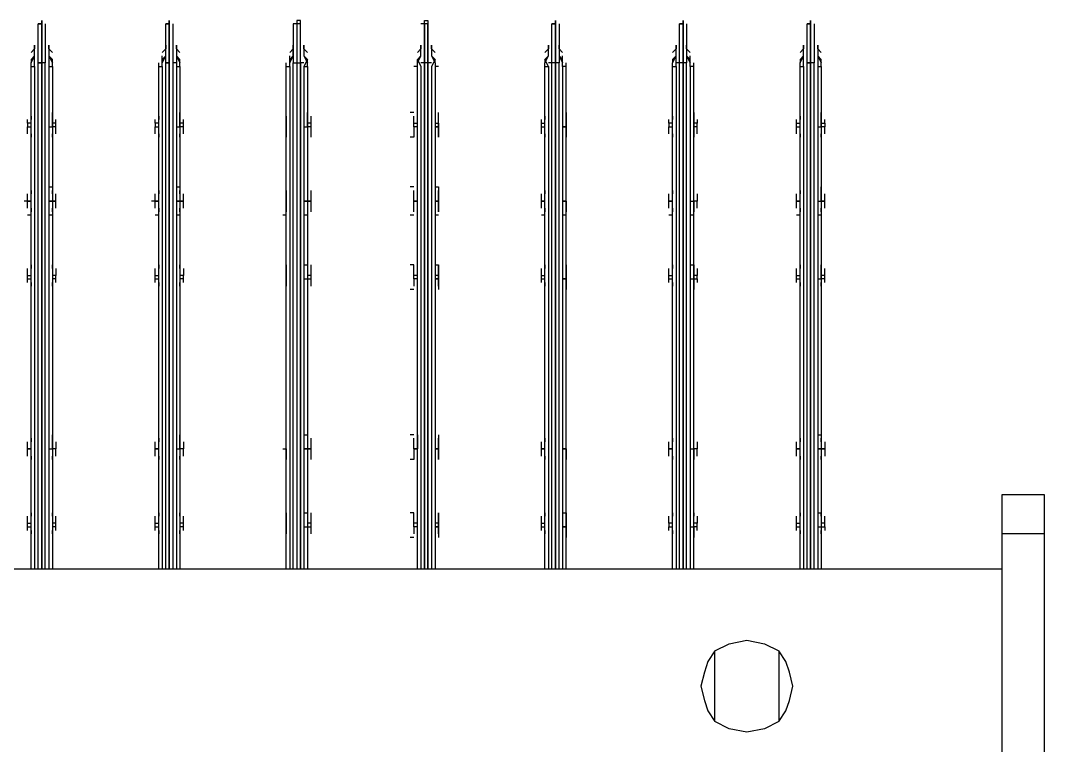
# Model space of a CAD drawing. Header units: metres. Extents: x 530797 to 531186, y 2675944 to 2676144.
# Drawn here: x 531159.1289 to 531159.5286, y 2676012.0804 to 2676012.3636 of the extents above; entities that cross this region are included whole.
import ezdxf

# ---------------------------------------------------------------- set-up
doc = ezdxf.new("R2010")
doc.units = ezdxf.units.M
doc.layers.add('IDT', color=7, linetype='Continuous')

# ---------------------------------------------------------------- blocks, each defined once
blk = doc.blocks.new('IDT')
at = {"layer": 'IDT', "color": 0, "lineweight": 25}
for p, q in [((16.6187, 14.61888), (16.6187, 14.49993)), ((16.63529, 14.49993), (16.63529, 14.61888)), ((16.72243, 14.57324), (16.72796, 14.576)), ((16.72796, 14.576), (16.73488, 14.57738)), ((16.73488, 14.57738), (16.7418, 14.576)), ((16.7418, 14.576), (16.74733, 14.57324)), ((16.72243, 14.57324), (16.71967, 14.56909)), ((16.72243, 14.54557), (16.72243, 14.57324)), ((16.74733, 14.57324), (16.74733, 14.54557)), ((16.75009, 14.56909), (16.74733, 14.57324)), ((16.71967, 14.56909), (16.71828, 14.56494)), ((16.75148, 14.56494), (16.75009, 14.56909)), ((16.71828, 14.56494), (16.7169, 14.5594)), ((16.75286, 14.5594), (16.75148, 14.56494)), ((16.7169, 14.5594), (16.71828, 14.55387)), ((16.75148, 14.55387), (16.75286, 14.5594)), ((16.71828, 14.55387), (16.71967, 14.54972)), ((16.75009, 14.54972), (16.75148, 14.55387)), ((16.71967, 14.54972), (16.72243, 14.54557)), ((16.74733, 14.54557), (16.75009, 14.54972)), ((16.72796, 14.54281), (16.72243, 14.54557)), ((16.73488, 14.54142), (16.72796, 14.54281)), ((16.7418, 14.54281), (16.73488, 14.54142)), ((16.74733, 14.54557), (16.7418, 14.54281)), ((16.63529, 14.51376), (17.21622, 14.51376)), ((16.70583, 14.31735), (16.70583, 14.51376)), ((16.70722, 14.31735), (16.70722, 14.51376)), ((16.7086, 14.51376), (16.7086, 14.31597)), ((16.70998, 14.31597), (16.70998, 14.51376)), ((16.70998, 14.51376), (16.70998, 14.31597)), ((16.71137, 14.51376), (16.71137, 14.31597)), ((16.71275, 14.31735), (16.71275, 14.51376)), ((16.71413, 14.51376), (16.71413, 14.31735)), ((16.75563, 14.51376), (16.75563, 14.31735)), ((16.75701, 14.31735), (16.75701, 14.51376)), ((16.75839, 14.51376), (16.75839, 14.31597)), ((16.75978, 14.51376), (16.75978, 14.31597)), ((16.75978, 14.31597), (16.75978, 14.51376)), ((16.76116, 14.51376), (16.76116, 14.31597)), ((16.76254, 14.31735), (16.76254, 14.51376)), ((16.76393, 14.51376), (16.76393, 14.31735)), ((16.80542, 14.51376), (16.80542, 14.31735)), ((16.8068, 14.31735), (16.8068, 14.51376)), ((16.80819, 14.51376), (16.80819, 14.31597)), ((16.80957, 14.51376), (16.80957, 14.31597)), ((16.80957, 14.31597), (16.80957, 14.51376)), ((16.81095, 14.51376), (16.81095, 14.31597)), ((16.81234, 14.31735), (16.81234, 14.51376)), ((16.81372, 14.51376), (16.81372, 14.31735)), ((16.8566, 14.31735), (16.8566, 14.51376)), ((16.85798, 14.31735), (16.85798, 14.51376)), ((16.85936, 14.31597), (16.85936, 14.51376)), ((16.85936, 14.51376), (16.85936, 14.31597)), ((16.86075, 14.31597), (16.86075, 14.51376)), ((16.86075, 14.51376), (16.86075, 14.31597)), ((16.86213, 14.31735), (16.86213, 14.51376)), ((16.86351, 14.51376), (16.86351, 14.31735)), ((16.90639, 14.31735), (16.90639, 14.51376)), ((16.90777, 14.31735), (16.90777, 14.51376)), ((16.90916, 14.31597), (16.90916, 14.51376)), ((16.90916, 14.51376), (16.90916, 14.31597)), ((16.91054, 14.31597), (16.91054, 14.51376)), ((16.91192, 14.51376), (16.91192, 14.31597)), ((16.91331, 14.31735), (16.91331, 14.51376)), ((16.91469, 14.51376), (16.91469, 14.31735)), ((16.95618, 14.31735), (16.95618, 14.51376)), ((16.95757, 14.31735), (16.95757, 14.51376)), ((16.95895, 14.31597), (16.95895, 14.51376)), ((16.96033, 14.51376), (16.96033, 14.31597)), ((16.96033, 14.31597), (16.96033, 14.51376)), ((16.96172, 14.51376), (16.96172, 14.31597)), ((16.9631, 14.31735), (16.9631, 14.51376)), ((16.96448, 14.51376), (16.96448, 14.31735)), ((17.00598, 14.31735), (17.00598, 14.51376)), ((17.00736, 14.31735), (17.00736, 14.51376)), ((17.00874, 14.51376), (17.00874, 14.31597)), ((17.01013, 14.31597), (17.01013, 14.51376)), ((17.01013, 14.51376), (17.01013, 14.31597)), ((17.01151, 14.51376), (17.01151, 14.31597)), ((17.01289, 14.31735), (17.01289, 14.51376)), ((17.01428, 14.51376), (17.01428, 14.31735)), ((16.6187, 14.49993), (16.63529, 14.49993)), ((16.6187, 14.49993), (16.6187, 14.48471)), ((16.63529, 14.48471), (16.63529, 14.49993)), ((16.70445, 14.49716), (16.70445, 14.49855)), ((16.70583, 14.49716), (16.70583, 14.50131)), ((16.70583, 14.49993), (16.70583, 14.49855)), ((16.71413, 14.50131), (16.71413, 14.49578)), ((16.71413, 14.49855), (16.71413, 14.49993)), ((16.71552, 14.49855), (16.71552, 14.49716)), ((16.75424, 14.49855), (16.75424, 14.49716)), ((16.75563, 14.49716), (16.75563, 14.50131)), ((16.75563, 14.49993), (16.75563, 14.49855)), ((16.76393, 14.50131), (16.76393, 14.49716)), ((16.76393, 14.49855), (16.76393, 14.49993)), ((16.76531, 14.49855), (16.76531, 14.49716)), ((16.80542, 14.49716), (16.80542, 14.50131)), ((16.80542, 14.49855), (16.80542, 14.49993)), ((16.80542, 14.49716), (16.80542, 14.49855)), ((16.81372, 14.50131), (16.81372, 14.49716)), ((16.81372, 14.49855), (16.81372, 14.49993)), ((16.8151, 14.49855), (16.8151, 14.49716)), ((16.85521, 14.49716), (16.85521, 14.50131)), ((16.85521, 14.49993), (16.85521, 14.49855)), ((16.85521, 14.49855), (16.85521, 14.49716)), ((16.86351, 14.50131), (16.86351, 14.49578)), ((16.8649, 14.50131), (16.86628, 14.50131)), ((16.8649, 14.49855), (16.8649, 14.49993)), ((16.8649, 14.49716), (16.8649, 14.49855)), ((16.90501, 14.49993), (16.90501, 14.49855)), ((16.90501, 14.49855), (16.90501, 14.49716)), ((16.90639, 14.49716), (16.90639, 14.50131)), ((16.91469, 14.50131), (16.91469, 14.49578)), ((16.91469, 14.49855), (16.91469, 14.49993)), ((16.91469, 14.49578), (16.91469, 14.49855)), ((16.9548, 14.49855), (16.9548, 14.49716)), ((16.95618, 14.49716), (16.95618, 14.50131)), ((16.95618, 14.49993), (16.95618, 14.49855)), ((16.96448, 14.50131), (16.96448, 14.49716)), ((16.96448, 14.49855), (16.96448, 14.49993)), ((16.96587, 14.49855), (16.96587, 14.49716)), ((17.00459, 14.49855), (17.00459, 14.49716)), ((17.00598, 14.49716), (17.00598, 14.50131)), ((17.00598, 14.49993), (17.00598, 14.49855)), ((17.01428, 14.50131), (17.01428, 14.49716)), ((17.01428, 14.49855), (17.01428, 14.49993)), ((17.01566, 14.49855), (17.01566, 14.49716)), ((16.70583, 14.49716), (16.70445, 14.49716)), ((16.70445, 14.49716), (16.70445, 14.49578)), ((16.70445, 14.49578), (16.70583, 14.49578)), ((16.70445, 14.49578), (16.70445, 14.49301)), ((16.70722, 14.49716), (16.70583, 14.49716)), ((16.70583, 14.49578), (16.70583, 14.49716)), ((16.70583, 14.49163), (16.70583, 14.49578)), ((16.71552, 14.49716), (16.71413, 14.49716)), ((16.71413, 14.49578), (16.71413, 14.49163)), ((16.71552, 14.49578), (16.71413, 14.49578)), ((16.71552, 14.49716), (16.71552, 14.49578)), ((16.71552, 14.49578), (16.71552, 14.49301)), ((16.75424, 14.49716), (16.75563, 14.49716)), ((16.75424, 14.49716), (16.75424, 14.49578)), ((16.75424, 14.49301), (16.75424, 14.49578)), ((16.75424, 14.49578), (16.75563, 14.49578)), ((16.75701, 14.49716), (16.75563, 14.49716)), ((16.75563, 14.49716), (16.75563, 14.49578)), ((16.75563, 14.49578), (16.75563, 14.49163)), ((16.76393, 14.49716), (16.76393, 14.49163)), ((16.76531, 14.49716), (16.76393, 14.49716)), ((16.76393, 14.49578), (16.76531, 14.49578)), ((16.76531, 14.49578), (16.76531, 14.49716)), ((16.76531, 14.49578), (16.76531, 14.49301)), ((16.80542, 14.49578), (16.80542, 14.49716)), ((16.80542, 14.49716), (16.8068, 14.49716)), ((16.8068, 14.49716), (16.80542, 14.49716)), ((16.80542, 14.49578), (16.80542, 14.49716)), ((16.80542, 14.49301), (16.80542, 14.49578)), ((16.80542, 14.49163), (16.80542, 14.49578)), ((16.81372, 14.49716), (16.81372, 14.49578)), ((16.8151, 14.49716), (16.81372, 14.49716)), ((16.81372, 14.49578), (16.81372, 14.49163)), ((16.8151, 14.49578), (16.81372, 14.49578)), ((16.8151, 14.49716), (16.8151, 14.49578)), ((16.8151, 14.49578), (16.8151, 14.49301)), ((16.85521, 14.49578), (16.85521, 14.49716)), ((16.85521, 14.49716), (16.8566, 14.49716)), ((16.8566, 14.49716), (16.85521, 14.49716)), ((16.85521, 14.49716), (16.85521, 14.49578)), ((16.85521, 14.49578), (16.85521, 14.49163)), ((16.85521, 14.49301), (16.85521, 14.49578)), ((16.85521, 14.49578), (16.8566, 14.49578)), ((16.86351, 14.49716), (16.8649, 14.49716)), ((16.86351, 14.49578), (16.86351, 14.49163)), ((16.86351, 14.49578), (16.8649, 14.49578)), ((16.8649, 14.49716), (16.8649, 14.49578)), ((16.8649, 14.49578), (16.8649, 14.49301)), ((16.90639, 14.49716), (16.90501, 14.49716)), ((16.90501, 14.49716), (16.90501, 14.49578)), ((16.90501, 14.49578), (16.90639, 14.49578)), ((16.90501, 14.49578), (16.90501, 14.49301)), ((16.90777, 14.49716), (16.90639, 14.49716)), ((16.90639, 14.49578), (16.90639, 14.49716)), ((16.90639, 14.49163), (16.90639, 14.49578)), ((16.91469, 14.49578), (16.91469, 14.49163)), ((16.91469, 14.49301), (16.91469, 14.49578)), ((16.9548, 14.49716), (16.95618, 14.49716)), ((16.9548, 14.49716), (16.9548, 14.49578)), ((16.9548, 14.49578), (16.95618, 14.49578)), ((16.9548, 14.49578), (16.9548, 14.49301)), ((16.95618, 14.49578), (16.95618, 14.49716)), ((16.95618, 14.49163), (16.95618, 14.49578)), ((16.96448, 14.49716), (16.96448, 14.49163)), ((16.96587, 14.49716), (16.96448, 14.49716)), ((16.96587, 14.49578), (16.96448, 14.49578)), ((16.96587, 14.49716), (16.96587, 14.49578)), ((16.96587, 14.49578), (16.96587, 14.49301)), ((17.00459, 14.49716), (17.00598, 14.49716)), ((17.00459, 14.49716), (17.00459, 14.49578)), ((17.00459, 14.49578), (17.00598, 14.49578)), ((17.00459, 14.49578), (17.00459, 14.49301)), ((17.00598, 14.49578), (17.00598, 14.49716)), ((17.00598, 14.49163), (17.00598, 14.49578)), ((17.01428, 14.49716), (17.01428, 14.49163)), ((17.01566, 14.49716), (17.01428, 14.49716)), ((17.01566, 14.49578), (17.01428, 14.49578)), ((17.01566, 14.49716), (17.01566, 14.49578)), ((17.01566, 14.49578), (17.01566, 14.49301)), ((16.70583, 14.49301), (16.70583, 14.49163)), ((16.70722, 14.49163), (16.70583, 14.49163)), ((16.71413, 14.49163), (16.71413, 14.49301)), ((16.75563, 14.49163), (16.75563, 14.49301)), ((16.76393, 14.49163), (16.76393, 14.49301)), ((16.80542, 14.49163), (16.80542, 14.49301)), ((16.8068, 14.49163), (16.80542, 14.49163)), ((16.81372, 14.49163), (16.81372, 14.49301)), ((16.85521, 14.49163), (16.85521, 14.49301)), ((16.8649, 14.49301), (16.8649, 14.49163)), ((16.8649, 14.49163), (16.86628, 14.49163)), ((16.90501, 14.49301), (16.90501, 14.49163)), ((16.90777, 14.49163), (16.90639, 14.49163)), ((16.91469, 14.49163), (16.91469, 14.49301)), ((16.95618, 14.49301), (16.95618, 14.49163)), ((16.96448, 14.49163), (16.96448, 14.49301)), ((17.00598, 14.49301), (17.00598, 14.49163)), ((17.01428, 14.49163), (17.01428, 14.49301)), ((16.6187, 14.48471), (16.63529, 14.48471)), ((16.70583, 14.46673), (16.70583, 14.47088)), ((16.70583, 14.47088), (16.70583, 14.4695)), ((16.71413, 14.4695), (16.71413, 14.47088)), ((16.71413, 14.47088), (16.71413, 14.46673)), ((16.75563, 14.46673), (16.75563, 14.47088)), ((16.75563, 14.47088), (16.75563, 14.4695)), ((16.76393, 14.4695), (16.76393, 14.47088)), ((16.76393, 14.47088), (16.76393, 14.46673)), ((16.80542, 14.46673), (16.80542, 14.47088)), ((16.80542, 14.47088), (16.80542, 14.4695)), ((16.81372, 14.4695), (16.81372, 14.47088)), ((16.81372, 14.47088), (16.81372, 14.46673)), ((16.85521, 14.4695), (16.85521, 14.47088)), ((16.85521, 14.47088), (16.85521, 14.46673)), ((16.86351, 14.47088), (16.86351, 14.46673)), ((16.8649, 14.4695), (16.8649, 14.47088)), ((16.8649, 14.47088), (16.86628, 14.47088)), ((16.90501, 14.47088), (16.90501, 14.4695)), ((16.90639, 14.46673), (16.90639, 14.47088)), ((16.91469, 14.4695), (16.91469, 14.47088)), ((16.91469, 14.47088), (16.91469, 14.46673)), ((16.95618, 14.46673), (16.95618, 14.47088)), ((16.95618, 14.47088), (16.95618, 14.4695)), ((16.96448, 14.4695), (16.96448, 14.47088)), ((16.96448, 14.47088), (16.96448, 14.46673)), ((17.00598, 14.46673), (17.00598, 14.47088)), ((17.00598, 14.47088), (17.00598, 14.4695)), ((17.01428, 14.4695), (17.01428, 14.47088)), ((17.01428, 14.47088), (17.01428, 14.46673)), ((16.70445, 14.46673), (16.70445, 14.4695)), ((16.70445, 14.46397), (16.70445, 14.46673)), ((16.70445, 14.46673), (16.70583, 14.46673)), ((16.70583, 14.46673), (16.70445, 14.46673)), ((16.70583, 14.46673), (16.70722, 14.46673)), ((16.70722, 14.46673), (16.70583, 14.46673)), ((16.70583, 14.4612), (16.70583, 14.46673)), ((16.71413, 14.46673), (16.71413, 14.4612)), ((16.71552, 14.46673), (16.71413, 14.46673)), ((16.71413, 14.46673), (16.71552, 14.46673)), ((16.71552, 14.4695), (16.71552, 14.46673)), ((16.71552, 14.46673), (16.71552, 14.46397)), ((16.75424, 14.4695), (16.75424, 14.46673)), ((16.75424, 14.46673), (16.75563, 14.46673)), ((16.75424, 14.46397), (16.75424, 14.46673)), ((16.75424, 14.46673), (16.75563, 14.46673)), ((16.75701, 14.46673), (16.75563, 14.46673)), ((16.75563, 14.46673), (16.75563, 14.4612)), ((16.76393, 14.46673), (16.76393, 14.4612)), ((16.76531, 14.46673), (16.76393, 14.46673)), ((16.76393, 14.46673), (16.76531, 14.46673)), ((16.76531, 14.4695), (16.76531, 14.46673)), ((16.76531, 14.46673), (16.76531, 14.46397)), ((16.80542, 14.4695), (16.80542, 14.46673)), ((16.8068, 14.46673), (16.80542, 14.46673)), ((16.80542, 14.46673), (16.8068, 14.46673)), ((16.8068, 14.46673), (16.80542, 14.46673)), ((16.80542, 14.46673), (16.80542, 14.4612)), ((16.80542, 14.46673), (16.80542, 14.46397)), ((16.81372, 14.46673), (16.81372, 14.4612)), ((16.8151, 14.46673), (16.81372, 14.46673)), ((16.81372, 14.46673), (16.8151, 14.46673)), ((16.8151, 14.46673), (16.81372, 14.46673)), ((16.8151, 14.4695), (16.8151, 14.46673)), ((16.8151, 14.46673), (16.8151, 14.46397)), ((16.85521, 14.46673), (16.85521, 14.4695)), ((16.85521, 14.4612), (16.85521, 14.46673)), ((16.85521, 14.46673), (16.8566, 14.46673)), ((16.8566, 14.46673), (16.85521, 14.46673)), ((16.85521, 14.46673), (16.8566, 14.46673)), ((16.8566, 14.46673), (16.85521, 14.46673)), ((16.85521, 14.46673), (16.85521, 14.46397)), ((16.86351, 14.4612), (16.86351, 14.46673)), ((16.86351, 14.46673), (16.8649, 14.46673)), ((16.86351, 14.46673), (16.8649, 14.46673)), ((16.8649, 14.46673), (16.86351, 14.46673)), ((16.8649, 14.46673), (16.8649, 14.4695)), ((16.8649, 14.46673), (16.8649, 14.46397)), ((16.90501, 14.4695), (16.90501, 14.46673)), ((16.90639, 14.46673), (16.90501, 14.46673)), ((16.90501, 14.46673), (16.90639, 14.46673)), ((16.90501, 14.46673), (16.90501, 14.46397)), ((16.90639, 14.4612), (16.90639, 14.46673)), ((16.90639, 14.46673), (16.90777, 14.46673)), ((16.90777, 14.46673), (16.90639, 14.46673)), ((16.91469, 14.46673), (16.91469, 14.4695)), ((16.91607, 14.46673), (16.91469, 14.46673)), ((16.91469, 14.46673), (16.91469, 14.4612)), ((16.91469, 14.46673), (16.91469, 14.46397)), ((16.9548, 14.4695), (16.9548, 14.46673)), ((16.9548, 14.46673), (16.95618, 14.46673)), ((16.9548, 14.46397), (16.9548, 14.46673)), ((16.9548, 14.46673), (16.95618, 14.46673)), ((16.95757, 14.46673), (16.95618, 14.46673)), ((16.95618, 14.46673), (16.95618, 14.4612)), ((16.96448, 14.46673), (16.96448, 14.4612)), ((16.96587, 14.46673), (16.96448, 14.46673)), ((16.96448, 14.46673), (16.96587, 14.46673)), ((16.96587, 14.4695), (16.96587, 14.46673)), ((16.96587, 14.46673), (16.96587, 14.46397)), ((17.00459, 14.4695), (17.00459, 14.46673)), ((17.00459, 14.46673), (17.00598, 14.46673)), ((17.00459, 14.46397), (17.00459, 14.46673)), ((17.00459, 14.46673), (17.00598, 14.46673)), ((17.00736, 14.46673), (17.00598, 14.46673)), ((17.00598, 14.46673), (17.00598, 14.4612)), ((17.01428, 14.46673), (17.01428, 14.4612)), ((17.01566, 14.46673), (17.01428, 14.46673)), ((17.01428, 14.46673), (17.01566, 14.46673)), ((17.01566, 14.4695), (17.01566, 14.46673)), ((17.01566, 14.46673), (17.01566, 14.46397)), ((16.70583, 14.46397), (16.70583, 14.46258)), ((16.71413, 14.46258), (16.71413, 14.46397)), ((16.75563, 14.46397), (16.75563, 14.46258)), ((16.76393, 14.46258), (16.76393, 14.46397)), ((16.80542, 14.46397), (16.80542, 14.46258)), ((16.81372, 14.46258), (16.81372, 14.46397)), ((16.85521, 14.46397), (16.85521, 14.46258)), ((16.8649, 14.46397), (16.8649, 14.46258)), ((16.90501, 14.46397), (16.90501, 14.46258)), ((16.91469, 14.46397), (16.91469, 14.46258)), ((16.95618, 14.46397), (16.95618, 14.46258)), ((16.96448, 14.46258), (16.96448, 14.46397)), ((17.00598, 14.46397), (17.00598, 14.46258)), ((17.01428, 14.46258), (17.01428, 14.46397)), ((16.70722, 14.4612), (16.70583, 14.4612)), ((16.8649, 14.4612), (16.86628, 14.4612)), ((16.90777, 14.4612), (16.90639, 14.4612)), ((16.70583, 14.40034), (16.70583, 14.40449)), ((16.70583, 14.40311), (16.70583, 14.40172)), ((16.71413, 14.40449), (16.71413, 14.40034)), ((16.71413, 14.40172), (16.71413, 14.40311)), ((16.75563, 14.40034), (16.75563, 14.40449)), ((16.75563, 14.40311), (16.75563, 14.40172)), ((16.76393, 14.40449), (16.76393, 14.40034)), ((16.76393, 14.40172), (16.76393, 14.40311)), ((16.80542, 14.40034), (16.80542, 14.40449)), ((16.80542, 14.40311), (16.80542, 14.40172)), ((16.81372, 14.40449), (16.81372, 14.40034)), ((16.81372, 14.40172), (16.81372, 14.40311)), ((16.85521, 14.40034), (16.85521, 14.40449)), ((16.85521, 14.40311), (16.85521, 14.40172)), ((16.86351, 14.40449), (16.86351, 14.40034)), ((16.8649, 14.40449), (16.86628, 14.40449)), ((16.8649, 14.40172), (16.8649, 14.40311)), ((16.90501, 14.40311), (16.90501, 14.40172)), ((16.90639, 14.40034), (16.90639, 14.40449)), ((16.91469, 14.40449), (16.91469, 14.40034)), ((16.91469, 14.40172), (16.91469, 14.40311)), ((16.95618, 14.40034), (16.95618, 14.40449)), ((16.95618, 14.40311), (16.95618, 14.40172)), ((16.96448, 14.40449), (16.96448, 14.40034)), ((16.96448, 14.40172), (16.96448, 14.40311)), ((17.00598, 14.40034), (17.00598, 14.40449)), ((17.00598, 14.40311), (17.00598, 14.40172)), ((17.01428, 14.40449), (17.01428, 14.40034)), ((17.01428, 14.40172), (17.01428, 14.40311)), ((16.70445, 14.40172), (16.70445, 14.40034)), ((16.70445, 14.40034), (16.70583, 14.40034)), ((16.70445, 14.40034), (16.70445, 14.39896)), ((16.70445, 14.39896), (16.70583, 14.39896)), ((16.70445, 14.39896), (16.70445, 14.39619)), ((16.70722, 14.40034), (16.70583, 14.40034)), ((16.70583, 14.40034), (16.70583, 14.39481)), ((16.71413, 14.40034), (16.71413, 14.39481)), ((16.71552, 14.40034), (16.71413, 14.40034)), ((16.71552, 14.39896), (16.71413, 14.39896)), ((16.71552, 14.40172), (16.71552, 14.40034)), ((16.71552, 14.40034), (16.71552, 14.39896)), ((16.71552, 14.39896), (16.71552, 14.39619)), ((16.75424, 14.40034), (16.75424, 14.40172)), ((16.75563, 14.40034), (16.75424, 14.40034)), ((16.75424, 14.40034), (16.75424, 14.39896)), ((16.75424, 14.39619), (16.75424, 14.39896)), ((16.75424, 14.39896), (16.75563, 14.39896)), ((16.75701, 14.40034), (16.75563, 14.40034)), ((16.75563, 14.39896), (16.75563, 14.40034)), ((16.75563, 14.39481), (16.75563, 14.39896)), ((16.76393, 14.40034), (16.76393, 14.39896)), ((16.76531, 14.40034), (16.76393, 14.40034)), ((16.76393, 14.39896), (16.76393, 14.39481)), ((16.76531, 14.39896), (16.76393, 14.39896)), ((16.76531, 14.40172), (16.76531, 14.40034)), ((16.76531, 14.40034), (16.76531, 14.39896)), ((16.76531, 14.39896), (16.76531, 14.39619)), ((16.80542, 14.40172), (16.80542, 14.40034)), ((16.80542, 14.40034), (16.80542, 14.39481)), ((16.80542, 14.39896), (16.80542, 14.40034)), ((16.80542, 14.40034), (16.8068, 14.40034)), ((16.8068, 14.40034), (16.80542, 14.40034)), ((16.80542, 14.39619), (16.80542, 14.39896)), ((16.81372, 14.40034), (16.81372, 14.39896)), ((16.8151, 14.40034), (16.81372, 14.40034)), ((16.81372, 14.39896), (16.81372, 14.39481)), ((16.8151, 14.39896), (16.81372, 14.39896)), ((16.8151, 14.40172), (16.8151, 14.40034)), ((16.8151, 14.40034), (16.8151, 14.39896)), ((16.8151, 14.39896), (16.8151, 14.39619)), ((16.85521, 14.40172), (16.85521, 14.40034)), ((16.85521, 14.40034), (16.85521, 14.39896)), ((16.85521, 14.39896), (16.85521, 14.40034)), ((16.85521, 14.40034), (16.8566, 14.40034)), ((16.8566, 14.40034), (16.85521, 14.40034)), ((16.85521, 14.39481), (16.85521, 14.39896)), ((16.85521, 14.39896), (16.8566, 14.39896)), ((16.85521, 14.39896), (16.85521, 14.39619)), ((16.86351, 14.40034), (16.86351, 14.39896)), ((16.86351, 14.40034), (16.8649, 14.40034)), ((16.86351, 14.39896), (16.86351, 14.39481)), ((16.86351, 14.39896), (16.8649, 14.39896)), ((16.8649, 14.40034), (16.8649, 14.40172)), ((16.8649, 14.40034), (16.8649, 14.39896)), ((16.8649, 14.39896), (16.8649, 14.39619)), ((16.90501, 14.40172), (16.90501, 14.40034)), ((16.90639, 14.40034), (16.90501, 14.40034)), ((16.90501, 14.40034), (16.90501, 14.39896)), ((16.90501, 14.39896), (16.90639, 14.39896)), ((16.90501, 14.39896), (16.90501, 14.39619)), ((16.90777, 14.40034), (16.90639, 14.40034)), ((16.90639, 14.39896), (16.90639, 14.40034)), ((16.90639, 14.39481), (16.90639, 14.39896)), ((16.91469, 14.39896), (16.91469, 14.40172)), ((16.91469, 14.40034), (16.91469, 14.39481)), ((16.91469, 14.39619), (16.91469, 14.39896)), ((16.9548, 14.40172), (16.9548, 14.40034)), ((16.9548, 14.40034), (16.95618, 14.40034)), ((16.9548, 14.40034), (16.9548, 14.39896)), ((16.9548, 14.39619), (16.9548, 14.39896)), ((16.9548, 14.39896), (16.95618, 14.39896)), ((16.95618, 14.39896), (16.95618, 14.40034)), ((16.95618, 14.39481), (16.95618, 14.39896)), ((16.96448, 14.40034), (16.96448, 14.39896)), ((16.96587, 14.40034), (16.96448, 14.40034)), ((16.96448, 14.39896), (16.96448, 14.39481)), ((16.96587, 14.39896), (16.96448, 14.39896)), ((16.96587, 14.40172), (16.96587, 14.40034)), ((16.96587, 14.40034), (16.96587, 14.39896)), ((16.96587, 14.39896), (16.96587, 14.39619)), ((17.00459, 14.40172), (17.00459, 14.40034)), ((17.00459, 14.40034), (17.00598, 14.40034)), ((17.00459, 14.40034), (17.00459, 14.39896)), ((17.00459, 14.39619), (17.00459, 14.39896)), ((17.00459, 14.39896), (17.00598, 14.39896)), ((17.00598, 14.39896), (17.00598, 14.40034)), ((17.00598, 14.39481), (17.00598, 14.39896)), ((17.01428, 14.40034), (17.01428, 14.39896)), ((17.01566, 14.40034), (17.01428, 14.40034)), ((17.01428, 14.39896), (17.01428, 14.39481)), ((17.01566, 14.39896), (17.01428, 14.39896)), ((17.01566, 14.40172), (17.01566, 14.40034)), ((17.01566, 14.40034), (17.01566, 14.39896)), ((17.01566, 14.39896), (17.01566, 14.39619)), ((16.70583, 14.39481), (16.70583, 14.39619)), ((16.71413, 14.39481), (16.71413, 14.39619)), ((16.75563, 14.39619), (16.75563, 14.39481)), ((16.75701, 14.39481), (16.75563, 14.39481)), ((16.76393, 14.39481), (16.76393, 14.39619)), ((16.80542, 14.39481), (16.80542, 14.39619)), ((16.81372, 14.39481), (16.81372, 14.39619)), ((16.85521, 14.39619), (16.85521, 14.39481)), ((16.8566, 14.39481), (16.85521, 14.39481)), ((16.8649, 14.39619), (16.8649, 14.39481)), ((16.8649, 14.39481), (16.86628, 14.39481)), ((16.90501, 14.39619), (16.90501, 14.39481)), ((16.90777, 14.39481), (16.90639, 14.39481)), ((16.91469, 14.39481), (16.91469, 14.39619)), ((16.95618, 14.39619), (16.95618, 14.39481)), ((16.96448, 14.39481), (16.96448, 14.39619)), ((17.00598, 14.39619), (17.00598, 14.39481)), ((17.01428, 14.39481), (17.01428, 14.39619)), ((16.70583, 14.37544), (16.70722, 14.37544)), ((16.71413, 14.37544), (16.71552, 14.37544)), ((16.75563, 14.37544), (16.75701, 14.37544)), ((16.76393, 14.37544), (16.76531, 14.37544)), ((16.80542, 14.37544), (16.8068, 14.37544)), ((16.81372, 14.37544), (16.8151, 14.37544)), ((16.85521, 14.37544), (16.8566, 14.37544)), ((16.8649, 14.37544), (16.86628, 14.37544)), ((16.90639, 14.37544), (16.90777, 14.37544)), ((16.91469, 14.37544), (16.91607, 14.37544)), ((16.95618, 14.37544), (16.95757, 14.37544)), ((16.96448, 14.37544), (16.96587, 14.37544)), ((17.00598, 14.37544), (17.00736, 14.37544)), ((17.01428, 14.37544), (17.01566, 14.37544)), ((16.70445, 14.37268), (16.70445, 14.36991)), ((16.70583, 14.36991), (16.70583, 14.37406)), ((16.70583, 14.37406), (16.70583, 14.37268)), ((16.71413, 14.37268), (16.71413, 14.37406)), ((16.71413, 14.37406), (16.71413, 14.36991)), ((16.71552, 14.37268), (16.71552, 14.36991)), ((16.75424, 14.37268), (16.75424, 14.36991)), ((16.75563, 14.36991), (16.75563, 14.37406)), ((16.75563, 14.37406), (16.75563, 14.37268)), ((16.76393, 14.37268), (16.76393, 14.37406)), ((16.76393, 14.37406), (16.76393, 14.36991)), ((16.76531, 14.37268), (16.76531, 14.36991)), ((16.80542, 14.36991), (16.80542, 14.37406)), ((16.80542, 14.37406), (16.80542, 14.37268)), ((16.80542, 14.37268), (16.80542, 14.36991)), ((16.81372, 14.37268), (16.81372, 14.37406)), ((16.81372, 14.37406), (16.81372, 14.36991)), ((16.8151, 14.37268), (16.8151, 14.36991)), ((16.85521, 14.36991), (16.85521, 14.37406)), ((16.85521, 14.37406), (16.85521, 14.37268)), ((16.85521, 14.37268), (16.85521, 14.36991)), ((16.86351, 14.37406), (16.86351, 14.36991)), ((16.8649, 14.37406), (16.8649, 14.37268)), ((16.8649, 14.37268), (16.8649, 14.36991)), ((16.90501, 14.37406), (16.90501, 14.37268)), ((16.90501, 14.37268), (16.90501, 14.36991)), ((16.90639, 14.36991), (16.90639, 14.37406)), ((16.91469, 14.37268), (16.91469, 14.37406)), ((16.91469, 14.37406), (16.91469, 14.36991)), ((16.91469, 14.36991), (16.91469, 14.37268)), ((16.9548, 14.37268), (16.9548, 14.36991)), ((16.95618, 14.36991), (16.95618, 14.37406)), ((16.95618, 14.37406), (16.95618, 14.37268)), ((16.96448, 14.37268), (16.96448, 14.37406)), ((16.96448, 14.37406), (16.96448, 14.36991)), ((16.96587, 14.37268), (16.96587, 14.36991)), ((17.00459, 14.37268), (17.00459, 14.36991)), ((17.00598, 14.36991), (17.00598, 14.37406)), ((17.00598, 14.37406), (17.00598, 14.37268)), ((17.01428, 14.37268), (17.01428, 14.37406)), ((17.01428, 14.37406), (17.01428, 14.36991)), ((17.01566, 14.37268), (17.01566, 14.36991)), ((16.70445, 14.36991), (16.70445, 14.36715)), ((16.70583, 14.36991), (16.70445, 14.36991)), ((16.70445, 14.36991), (16.70583, 14.36991)), ((16.70722, 14.36991), (16.70583, 14.36991)), ((16.70583, 14.36991), (16.70583, 14.36438)), ((16.70583, 14.36715), (16.70583, 14.36576)), ((16.71413, 14.36991), (16.71413, 14.36438)), ((16.71552, 14.36991), (16.71413, 14.36991)), ((16.71413, 14.36991), (16.71552, 14.36991)), ((16.71413, 14.36576), (16.71413, 14.36715)), ((16.71552, 14.36991), (16.71552, 14.36715)), ((16.75424, 14.36991), (16.75563, 14.36991)), ((16.75424, 14.36715), (16.75424, 14.36991)), ((16.75424, 14.36991), (16.75563, 14.36991)), ((16.75701, 14.36991), (16.75563, 14.36991)), ((16.75563, 14.36991), (16.75563, 14.36438)), ((16.75563, 14.36715), (16.75563, 14.36576)), ((16.76393, 14.36991), (16.76393, 14.36438)), ((16.76531, 14.36991), (16.76393, 14.36991)), ((16.76393, 14.36991), (16.76531, 14.36991)), ((16.76393, 14.36576), (16.76393, 14.36715)), ((16.76531, 14.36991), (16.76531, 14.36715)), ((16.8068, 14.36991), (16.80542, 14.36991)), ((16.80542, 14.36991), (16.8068, 14.36991)), ((16.8068, 14.36991), (16.80542, 14.36991)), ((16.80542, 14.36991), (16.80542, 14.36438)), ((16.80542, 14.36991), (16.80542, 14.36715)), ((16.80542, 14.36715), (16.80542, 14.36576)), ((16.81372, 14.36991), (16.8151, 14.36991)), ((16.8151, 14.36991), (16.81372, 14.36991)), ((16.81372, 14.36991), (16.81372, 14.36438)), ((16.81372, 14.36991), (16.8151, 14.36991)), ((16.81372, 14.36576), (16.81372, 14.36715)), ((16.8151, 14.36991), (16.8151, 14.36715)), ((16.85521, 14.36438), (16.85521, 14.36991)), ((16.85521, 14.36991), (16.8566, 14.36991)), ((16.8566, 14.36991), (16.85521, 14.36991)), ((16.85521, 14.36991), (16.8566, 14.36991)), ((16.8566, 14.36991), (16.85521, 14.36991)), ((16.85521, 14.36991), (16.8566, 14.36991)), ((16.85521, 14.36991), (16.85521, 14.36715)), ((16.85521, 14.36715), (16.85521, 14.36576)), ((16.86351, 14.36991), (16.86351, 14.36438)), ((16.8649, 14.36991), (16.86351, 14.36991)), ((16.86351, 14.36991), (16.8649, 14.36991)), ((16.86351, 14.36991), (16.8649, 14.36991)), ((16.8649, 14.36991), (16.8649, 14.36715)), ((16.8649, 14.36715), (16.8649, 14.36576)), ((16.90501, 14.36991), (16.90639, 14.36991)), ((16.90639, 14.36991), (16.90501, 14.36991)), ((16.90639, 14.36991), (16.90501, 14.36991)), ((16.90501, 14.36991), (16.90501, 14.36715)), ((16.90501, 14.36715), (16.90501, 14.36576)), ((16.90639, 14.36438), (16.90639, 14.36991)), ((16.90639, 14.36991), (16.90777, 14.36991)), ((16.90777, 14.36991), (16.90639, 14.36991)), ((16.91469, 14.36715), (16.91469, 14.36991)), ((16.91469, 14.36991), (16.91469, 14.36438)), ((16.91469, 14.36576), (16.91469, 14.36715)), ((16.9548, 14.36991), (16.95618, 14.36991)), ((16.95618, 14.36991), (16.9548, 14.36991)), ((16.9548, 14.36991), (16.9548, 14.36715)), ((16.95618, 14.36438), (16.95618, 14.36991)), ((16.95757, 14.36991), (16.95618, 14.36991)), ((16.95618, 14.36991), (16.95757, 14.36991)), ((16.95618, 14.36715), (16.95618, 14.36576)), ((16.96448, 14.36991), (16.96448, 14.36438)), ((16.96587, 14.36991), (16.96448, 14.36991)), ((16.96448, 14.36991), (16.96587, 14.36991)), ((16.96448, 14.36991), (16.96587, 14.36991)), ((16.96448, 14.36576), (16.96448, 14.36715)), ((16.96587, 14.36991), (16.96587, 14.36715)), ((16.96587, 14.36991), (16.96725, 14.36991)), ((17.00459, 14.36991), (17.00598, 14.36991)), ((17.00598, 14.36991), (17.00459, 14.36991)), ((17.00459, 14.36991), (17.00459, 14.36715)), ((17.00598, 14.36438), (17.00598, 14.36991)), ((17.00736, 14.36991), (17.00598, 14.36991)), ((17.00598, 14.36991), (17.00736, 14.36991)), ((17.00598, 14.36715), (17.00598, 14.36576)), ((17.01428, 14.36991), (17.01428, 14.36438)), ((17.01566, 14.36991), (17.01428, 14.36991)), ((17.01428, 14.36991), (17.01566, 14.36991)), ((17.01428, 14.36991), (17.01566, 14.36991)), ((17.01428, 14.36576), (17.01428, 14.36715)), ((17.01566, 14.36991), (17.01566, 14.36715)), ((17.01566, 14.36991), (17.01704, 14.36991)), ((16.8566, 14.36438), (16.85521, 14.36438)), ((16.8649, 14.36438), (16.86628, 14.36438)), ((16.95757, 14.36438), (16.95618, 14.36438)), ((17.00736, 14.36438), (17.00598, 14.36438)), ((16.70445, 14.34363), (16.70445, 14.34087)), ((16.70583, 14.34087), (16.70583, 14.34502)), ((16.70583, 14.34502), (16.70583, 14.34363)), ((16.71413, 14.34363), (16.71413, 14.34502)), ((16.71413, 14.34502), (16.71413, 14.34087)), ((16.71552, 14.34363), (16.71552, 14.34087)), ((16.75424, 14.34363), (16.75424, 14.34087)), ((16.75563, 14.34087), (16.75563, 14.34502)), ((16.75563, 14.34502), (16.75563, 14.34363)), ((16.76393, 14.34363), (16.76393, 14.34502)), ((16.76393, 14.34502), (16.76393, 14.34087)), ((16.76531, 14.34363), (16.76531, 14.34087)), ((16.80542, 14.34087), (16.80542, 14.34502)), ((16.80542, 14.34502), (16.80542, 14.34363)), ((16.80542, 14.34363), (16.80542, 14.34087)), ((16.81372, 14.34363), (16.81372, 14.34502)), ((16.81372, 14.34502), (16.81372, 14.34087)), ((16.8151, 14.34363), (16.8151, 14.34087)), ((16.85521, 14.34363), (16.85521, 14.34502)), ((16.85521, 14.34502), (16.85521, 14.34087)), ((16.85521, 14.34087), (16.85521, 14.34363)), ((16.86351, 14.34502), (16.86351, 14.34087)), ((16.8649, 14.34363), (16.8649, 14.34502)), ((16.8649, 14.34502), (16.86628, 14.34502)), ((16.8649, 14.34087), (16.8649, 14.34363)), ((16.90501, 14.34502), (16.90501, 14.34363)), ((16.90501, 14.34363), (16.90501, 14.34087)), ((16.90639, 14.34087), (16.90639, 14.34502)), ((16.91469, 14.34363), (16.91469, 14.34502)), ((16.91469, 14.34502), (16.91469, 14.33948)), ((16.91469, 14.33948), (16.91469, 14.34363)), ((16.9548, 14.34363), (16.9548, 14.34087)), ((16.95618, 14.34087), (16.95618, 14.34502)), ((16.95618, 14.34502), (16.95618, 14.34363)), ((16.96448, 14.34363), (16.96448, 14.34502)), ((16.96448, 14.34502), (16.96448, 14.34087)), ((16.96587, 14.34363), (16.96587, 14.34087)), ((17.00459, 14.34363), (17.00459, 14.34087)), ((17.00598, 14.34087), (17.00598, 14.34502)), ((17.00598, 14.34502), (17.00598, 14.34363)), ((17.01428, 14.34363), (17.01428, 14.34502)), ((17.01428, 14.34502), (17.01428, 14.34087)), ((17.01566, 14.34363), (17.01566, 14.34087)), ((16.70445, 14.33948), (16.70445, 14.34087)), ((16.70445, 14.34087), (16.70583, 14.34087)), ((16.70583, 14.33948), (16.70445, 14.33948)), ((16.70445, 14.33948), (16.70445, 14.3381)), ((16.70722, 14.34087), (16.70583, 14.34087)), ((16.70583, 14.34087), (16.70583, 14.33948)), ((16.70583, 14.33948), (16.70583, 14.33533)), ((16.71413, 14.34087), (16.71413, 14.33948)), ((16.71552, 14.34087), (16.71413, 14.34087)), ((16.71413, 14.33948), (16.71413, 14.33533)), ((16.71552, 14.33948), (16.71413, 14.33948)), ((16.71552, 14.34087), (16.71552, 14.33948)), ((16.71552, 14.33948), (16.71552, 14.3381)), ((16.75424, 14.34087), (16.75563, 14.34087)), ((16.75424, 14.34087), (16.75424, 14.33948)), ((16.75424, 14.3381), (16.75424, 14.33948)), ((16.75424, 14.33948), (16.75563, 14.33948)), ((16.75563, 14.33948), (16.75563, 14.34087)), ((16.75563, 14.33533), (16.75563, 14.33948)), ((16.76393, 14.34087), (16.76393, 14.33533)), ((16.76531, 14.34087), (16.76393, 14.34087)), ((16.76393, 14.33948), (16.76531, 14.33948)), ((16.76531, 14.33948), (16.76531, 14.34087)), ((16.76531, 14.33948), (16.76531, 14.3381)), ((16.80542, 14.34087), (16.8068, 14.34087)), ((16.8068, 14.34087), (16.80542, 14.34087)), ((16.80542, 14.33948), (16.80542, 14.34087)), ((16.80542, 14.34087), (16.80542, 14.33948)), ((16.80542, 14.33533), (16.80542, 14.33948)), ((16.80542, 14.33948), (16.80542, 14.3381)), ((16.81372, 14.34087), (16.81372, 14.33948)), ((16.8151, 14.34087), (16.81372, 14.34087)), ((16.81372, 14.33948), (16.81372, 14.33533)), ((16.8151, 14.33948), (16.81372, 14.33948)), ((16.8151, 14.34087), (16.8151, 14.33948)), ((16.8151, 14.33948), (16.8151, 14.3381)), ((16.85521, 14.33948), (16.85521, 14.34087)), ((16.85521, 14.34087), (16.8566, 14.34087)), ((16.8566, 14.34087), (16.85521, 14.34087)), ((16.85521, 14.34087), (16.85521, 14.33948)), ((16.8566, 14.33948), (16.85521, 14.33948)), ((16.85521, 14.33948), (16.85521, 14.33533)), ((16.85521, 14.33948), (16.85521, 14.3381)), ((16.86351, 14.34087), (16.8649, 14.34087)), ((16.86351, 14.34087), (16.86351, 14.33948)), ((16.86351, 14.33948), (16.86351, 14.33533)), ((16.8649, 14.33948), (16.86351, 14.33948)), ((16.8649, 14.34087), (16.8649, 14.33948)), ((16.8649, 14.33948), (16.8649, 14.3381)), ((16.90501, 14.34087), (16.90639, 14.34087)), ((16.90501, 14.34087), (16.90501, 14.33948)), ((16.90501, 14.33948), (16.90639, 14.33948)), ((16.90501, 14.33948), (16.90501, 14.3381)), ((16.90777, 14.34087), (16.90639, 14.34087)), ((16.90639, 14.34087), (16.90639, 14.33533)), ((16.91469, 14.3381), (16.91469, 14.33948)), ((16.91469, 14.33948), (16.91469, 14.33533)), ((16.9548, 14.34087), (16.95618, 14.34087)), ((16.9548, 14.34087), (16.9548, 14.33948)), ((16.9548, 14.33948), (16.95618, 14.33948)), ((16.9548, 14.33948), (16.9548, 14.3381)), ((16.95757, 14.34087), (16.95618, 14.34087)), ((16.95618, 14.34087), (16.95618, 14.33948)), ((16.95618, 14.33948), (16.95618, 14.33533)), ((16.96448, 14.34087), (16.96448, 14.33533)), ((16.96587, 14.34087), (16.96448, 14.34087)), ((16.96448, 14.33948), (16.96587, 14.33948)), ((16.96587, 14.33948), (16.96587, 14.34087)), ((16.96587, 14.33948), (16.96587, 14.3381)), ((17.00459, 14.34087), (17.00598, 14.34087)), ((17.00459, 14.34087), (17.00459, 14.33948)), ((17.00459, 14.33948), (17.00598, 14.33948)), ((17.00459, 14.33948), (17.00459, 14.3381)), ((17.00736, 14.34087), (17.00598, 14.34087)), ((17.00598, 14.34087), (17.00598, 14.33948)), ((17.00598, 14.33948), (17.00598, 14.33533)), ((17.01428, 14.34087), (17.01428, 14.33533)), ((17.01566, 14.34087), (17.01428, 14.34087)), ((17.01428, 14.33948), (17.01566, 14.33948)), ((17.01566, 14.33948), (17.01566, 14.34087)), ((17.01566, 14.33948), (17.01566, 14.3381)), ((16.70583, 14.3381), (16.70583, 14.33672)), ((16.71413, 14.33672), (16.71413, 14.3381)), ((16.75563, 14.3381), (16.75563, 14.33672)), ((16.76393, 14.33672), (16.76393, 14.3381)), ((16.80542, 14.3381), (16.80542, 14.33672)), ((16.81372, 14.33672), (16.81372, 14.3381)), ((16.85521, 14.3381), (16.85521, 14.33672)), ((16.8649, 14.3381), (16.8649, 14.33672)), ((16.8649, 14.33533), (16.86628, 14.33533)), ((16.90501, 14.3381), (16.90501, 14.33672)), ((16.91469, 14.33672), (16.91469, 14.3381)), ((16.95618, 14.3381), (16.95618, 14.33672)), ((16.96448, 14.33672), (16.96448, 14.3381)), ((17.00598, 14.3381), (17.00598, 14.33672)), ((17.01428, 14.33672), (17.01428, 14.3381)), ((16.70722, 14.31735), (16.70583, 14.31735)), ((16.70583, 14.31735), (16.70583, 14.31597)), ((16.70722, 14.3132), (16.70583, 14.31597)), ((16.70583, 14.31597), (16.70583, 14.31459)), ((16.70583, 14.31459), (16.70722, 14.3132)), ((16.70722, 14.3132), (16.70722, 14.31735)), ((16.7086, 14.31597), (16.70998, 14.31597)), ((16.7086, 14.30075), (16.7086, 14.31597)), ((16.70998, 14.31597), (16.71137, 14.31597)), ((16.71137, 14.31597), (16.70998, 14.31597)), ((16.70998, 14.31597), (16.70998, 14.29937)), ((16.70998, 14.29937), (16.70998, 14.31597)), ((16.71137, 14.31597), (16.71137, 14.30075)), ((16.71413, 14.31735), (16.71275, 14.31735)), ((16.71275, 14.31735), (16.71275, 14.3132)), ((16.71413, 14.31597), (16.71275, 14.3132)), ((16.71275, 14.3132), (16.71413, 14.31459)), ((16.71413, 14.31735), (16.71413, 14.31597)), ((16.71413, 14.31459), (16.71413, 14.31597)), ((16.75563, 14.31735), (16.75701, 14.31735)), ((16.75563, 14.31735), (16.75563, 14.31597)), ((16.75701, 14.31735), (16.75701, 14.3132)), ((16.75839, 14.3132), (16.75701, 14.31597)), ((16.75701, 14.31597), (16.75701, 14.31459)), ((16.75701, 14.31459), (16.75839, 14.3132)), ((16.75839, 14.31597), (16.75978, 14.31597)), ((16.75839, 14.30075), (16.75839, 14.31597)), ((16.75978, 14.31597), (16.76116, 14.31597)), ((16.75978, 14.29937), (16.75978, 14.31597)), ((16.75978, 14.31597), (16.75978, 14.29937)), ((16.76116, 14.31597), (16.76116, 14.30075)), ((16.76116, 14.31597), (16.76254, 14.31597)), ((16.76393, 14.31735), (16.76254, 14.31735)), ((16.76254, 14.31735), (16.76254, 14.3132)), ((16.76393, 14.31597), (16.76254, 14.3132)), ((16.76254, 14.3132), (16.76393, 14.31459)), ((16.76393, 14.31735), (16.76393, 14.31597)), ((16.76393, 14.31459), (16.76393, 14.31597)), ((16.80542, 14.31735), (16.8068, 14.31735)), ((16.80542, 14.31735), (16.80542, 14.31597)), ((16.8068, 14.31735), (16.8068, 14.3132)), ((16.80819, 14.3132), (16.8068, 14.31597)), ((16.8068, 14.31597), (16.8068, 14.31459)), ((16.8068, 14.31459), (16.80819, 14.3132)), ((16.80819, 14.31597), (16.80957, 14.31597)), ((16.80819, 14.30075), (16.80819, 14.31597)), ((16.80957, 14.31597), (16.81095, 14.31597)), ((16.80957, 14.31597), (16.80957, 14.29937)), ((16.80957, 14.29937), (16.80957, 14.31597)), ((16.81095, 14.31597), (16.81095, 14.30075)), ((16.81095, 14.31597), (16.81234, 14.31597)), ((16.81372, 14.31735), (16.81234, 14.31735)), ((16.81234, 14.31735), (16.81372, 14.31459)), ((16.81372, 14.31597), (16.81234, 14.3132)), ((16.81372, 14.31459), (16.81234, 14.3132)), ((16.81234, 14.3132), (16.81372, 14.31459)), ((16.81372, 14.31735), (16.81372, 14.31597)), ((16.81372, 14.31459), (16.81372, 14.31597)), ((16.85521, 14.31735), (16.8566, 14.31735)), ((16.8566, 14.31597), (16.8566, 14.31735)), ((16.8566, 14.31459), (16.85798, 14.31735)), ((16.85798, 14.3132), (16.8566, 14.31597)), ((16.8566, 14.31597), (16.8566, 14.31459)), ((16.8566, 14.31459), (16.85798, 14.3132)), ((16.85798, 14.3132), (16.8566, 14.31459)), ((16.85798, 14.31597), (16.85936, 14.31597)), ((16.85936, 14.31597), (16.85936, 14.30075)), ((16.85936, 14.29937), (16.85936, 14.31597)), ((16.85936, 14.31597), (16.86075, 14.31597)), ((16.86075, 14.30075), (16.86075, 14.31597)), ((16.86075, 14.31597), (16.86213, 14.31597)), ((16.86075, 14.31597), (16.86075, 14.29937)), ((16.86351, 14.31459), (16.86213, 14.31735)), ((16.86351, 14.31597), (16.86213, 14.3132)), ((16.86351, 14.31459), (16.86213, 14.3132)), ((16.86213, 14.3132), (16.86351, 14.31459)), ((16.86351, 14.31735), (16.86351, 14.31597)), ((16.86351, 14.31735), (16.8649, 14.31735)), ((16.86351, 14.31597), (16.86351, 14.31459)), ((16.90639, 14.31459), (16.90777, 14.31735)), ((16.90777, 14.31735), (16.90639, 14.31735)), ((16.90639, 14.31735), (16.90639, 14.31597)), ((16.90777, 14.3132), (16.90639, 14.31597)), ((16.90639, 14.31597), (16.90639, 14.31459)), ((16.90639, 14.31459), (16.90777, 14.3132)), ((16.90777, 14.3132), (16.90639, 14.31459)), ((16.90777, 14.31597), (16.90916, 14.31597)), ((16.90916, 14.31597), (16.90916, 14.30075)), ((16.91054, 14.31597), (16.90916, 14.31597)), ((16.90916, 14.31597), (16.90916, 14.29937)), ((16.91192, 14.31597), (16.91054, 14.31597)), ((16.91054, 14.29937), (16.91054, 14.31597)), ((16.91192, 14.30075), (16.91192, 14.31597)), ((16.91331, 14.31597), (16.91192, 14.3132)), ((16.91192, 14.3132), (16.91331, 14.31459)), ((16.91469, 14.31735), (16.91331, 14.31735)), ((16.91331, 14.31735), (16.91331, 14.3132)), ((16.91331, 14.31459), (16.91331, 14.31597)), ((16.91469, 14.31735), (16.91469, 14.31597)), ((16.95757, 14.31735), (16.95618, 14.31735)), ((16.95618, 14.31735), (16.95618, 14.31597)), ((16.95757, 14.3132), (16.95618, 14.31597)), ((16.95618, 14.31597), (16.95618, 14.31459)), ((16.95618, 14.31459), (16.95757, 14.3132)), ((16.95757, 14.3132), (16.95757, 14.31735)), ((16.95757, 14.31597), (16.95895, 14.31597)), ((16.95895, 14.30075), (16.95895, 14.31597)), ((16.96172, 14.31597), (16.96033, 14.31597)), ((16.96033, 14.31597), (16.96172, 14.31597)), ((16.96033, 14.31597), (16.96033, 14.29937)), ((16.96033, 14.29937), (16.96033, 14.31597)), ((16.96172, 14.31597), (16.96172, 14.30075)), ((16.9631, 14.31597), (16.96172, 14.3132)), ((16.96172, 14.3132), (16.9631, 14.31459)), ((16.96448, 14.31735), (16.9631, 14.31735)), ((16.9631, 14.31735), (16.9631, 14.3132)), ((16.9631, 14.31459), (16.9631, 14.31597)), ((16.96448, 14.31735), (16.96448, 14.31597)), ((17.00736, 14.31735), (17.00598, 14.31735)), ((17.00598, 14.31735), (17.00598, 14.31597)), ((17.00736, 14.3132), (17.00598, 14.31597)), ((17.00598, 14.31597), (17.00598, 14.31459)), ((17.00598, 14.31459), (17.00736, 14.3132)), ((17.00736, 14.3132), (17.00736, 14.31735)), ((17.00874, 14.31597), (17.01013, 14.31597)), ((17.00874, 14.30075), (17.00874, 14.31597)), ((17.01013, 14.31597), (17.01151, 14.31597)), ((17.01151, 14.31597), (17.01013, 14.31597)), ((17.01013, 14.31597), (17.01013, 14.29937)), ((17.01013, 14.29937), (17.01013, 14.31597)), ((17.01151, 14.31597), (17.01151, 14.30075)), ((17.01428, 14.31735), (17.01289, 14.31735)), ((17.01289, 14.31735), (17.01289, 14.3132)), ((17.01428, 14.31597), (17.01289, 14.3132)), ((17.01289, 14.3132), (17.01428, 14.31459)), ((17.01428, 14.31735), (17.01428, 14.31597)), ((17.01428, 14.31459), (17.01428, 14.31597)), ((16.70583, 14.31182), (16.70722, 14.31044)), ((16.70722, 14.30905), (16.70722, 14.3132)), ((16.70722, 14.31044), (16.70722, 14.30905)), ((16.71275, 14.3132), (16.71275, 14.30905)), ((16.71275, 14.31044), (16.71413, 14.31182)), ((16.71275, 14.30905), (16.71275, 14.31044)), ((16.75701, 14.31182), (16.75839, 14.31044)), ((16.75839, 14.30905), (16.75839, 14.3132)), ((16.75839, 14.31044), (16.75839, 14.30905)), ((16.76254, 14.3132), (16.76254, 14.30905)), ((16.76254, 14.31044), (16.76393, 14.31182)), ((16.76254, 14.30905), (16.76254, 14.31044)), ((16.8068, 14.31182), (16.80819, 14.31044)), ((16.80819, 14.30905), (16.80819, 14.3132)), ((16.80819, 14.31044), (16.80819, 14.30905)), ((16.81234, 14.3132), (16.81234, 14.30905)), ((16.81234, 14.31044), (16.81372, 14.31182)), ((16.81234, 14.30905), (16.81234, 14.31044)), ((16.8566, 14.31182), (16.85798, 14.31044)), ((16.85798, 14.30905), (16.85798, 14.3132)), ((16.85798, 14.31044), (16.85798, 14.30905)), ((16.86213, 14.3132), (16.86213, 14.30905)), ((16.86213, 14.31044), (16.86351, 14.31182)), ((16.86213, 14.30905), (16.86213, 14.31044)), ((16.90639, 14.31182), (16.90777, 14.31044)), ((16.90777, 14.30905), (16.90777, 14.3132)), ((16.90777, 14.31044), (16.90777, 14.30905)), ((16.91192, 14.3132), (16.91192, 14.30905)), ((16.91192, 14.31044), (16.91331, 14.31182)), ((16.91192, 14.30905), (16.91192, 14.31044)), ((16.95618, 14.31182), (16.95757, 14.31044)), ((16.95757, 14.30905), (16.95757, 14.3132)), ((16.95757, 14.31044), (16.95757, 14.30905)), ((16.96172, 14.3132), (16.96172, 14.30905)), ((16.96172, 14.31044), (16.9631, 14.31182)), ((16.96172, 14.30905), (16.96172, 14.31044)), ((17.00598, 14.31182), (17.00736, 14.31044)), ((17.00736, 14.30905), (17.00736, 14.3132)), ((17.00736, 14.31044), (17.00736, 14.30905)), ((17.01289, 14.3132), (17.01289, 14.30905)), ((17.01289, 14.31044), (17.01428, 14.31182)), ((17.01289, 14.30905), (17.01289, 14.31044)), ((16.71137, 14.30075), (16.70998, 14.30075)), ((16.70998, 14.30075), (16.71137, 14.30075)), ((16.76116, 14.30075), (16.75978, 14.30075)), ((16.75978, 14.30075), (16.76116, 14.30075)), ((16.81095, 14.30075), (16.80957, 14.30075)), ((16.80957, 14.30075), (16.81095, 14.30075)), ((16.85936, 14.30075), (16.86075, 14.30075)), ((16.86075, 14.29937), (16.85936, 14.29937)), ((16.86075, 14.30075), (16.86213, 14.30075)), ((16.90916, 14.30075), (16.91054, 14.30075)), ((16.90916, 14.29937), (16.91054, 14.29937)), ((16.91054, 14.30075), (16.91192, 14.30075)), ((16.96172, 14.30075), (16.96033, 14.30075)), ((16.96033, 14.30075), (16.96172, 14.30075)), ((17.01151, 14.30075), (17.01013, 14.30075)), ((17.01013, 14.30075), (17.01151, 14.30075))]:
    blk.add_line(p, q, dxfattribs=at)

msp = doc.modelspace()

# ---------------------------------------------------------------- block references
at = {"layer": 'IDT', "color": 8, "rotation": 180}
msp.add_blockref('IDT', (531176.14728, 2676026.66297), dxfattribs=at)

doc.saveas('drawing.dxf')
